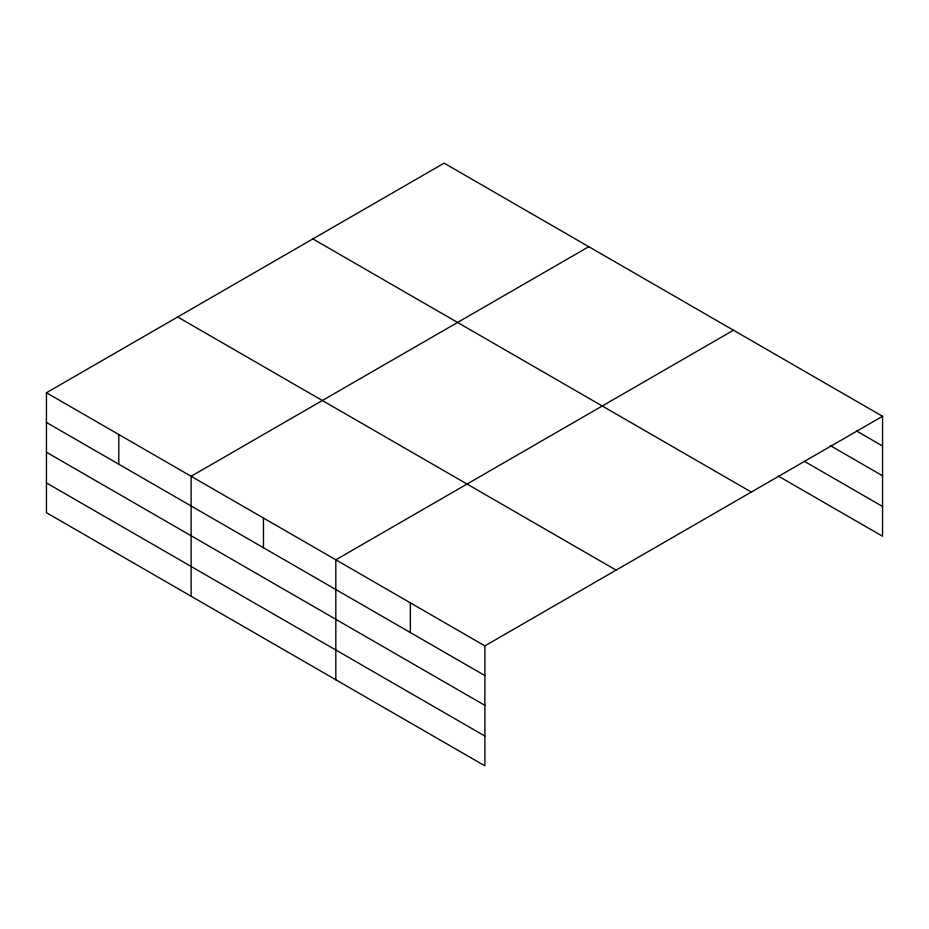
<?xml version="1.0" encoding="UTF-8"?>
<svg xmlns="http://www.w3.org/2000/svg" width="929" height="929" viewBox="0 0 929 929"><rect width="100%" height="100%" fill="white"/><g stroke="black" fill="none" stroke-linecap="round" stroke-linejoin="round"><path stroke-width="1.39" d="M484.892 705.366L484.892 645.876L46.45 392.746L46.45 512.703L484.892 765.844L484.892 705.366L46.45 452.237M778.2 476.008L882.55 536.254L882.55 416.297L444.108 163.156L46.45 392.746M588.8 246.696L191.13 476.275L191.13 596.244M733.48 330.225L335.822 559.815L335.822 679.773M484.892 645.876L882.55 416.297M856.468 430.94L882.55 446.001M830.375 445.653L882.55 475.776M804.293 461.283L882.55 506.468M312.887 238.927L751.317 492.056M177.683 316.986L616.113 570.116M46.45 422.451L484.892 675.58M46.45 482.929L484.892 736.058M410.351 602.851L410.351 632.544M263.476 518.045L263.476 547.75M118.796 434.517L118.796 464.221"/></g></svg>
